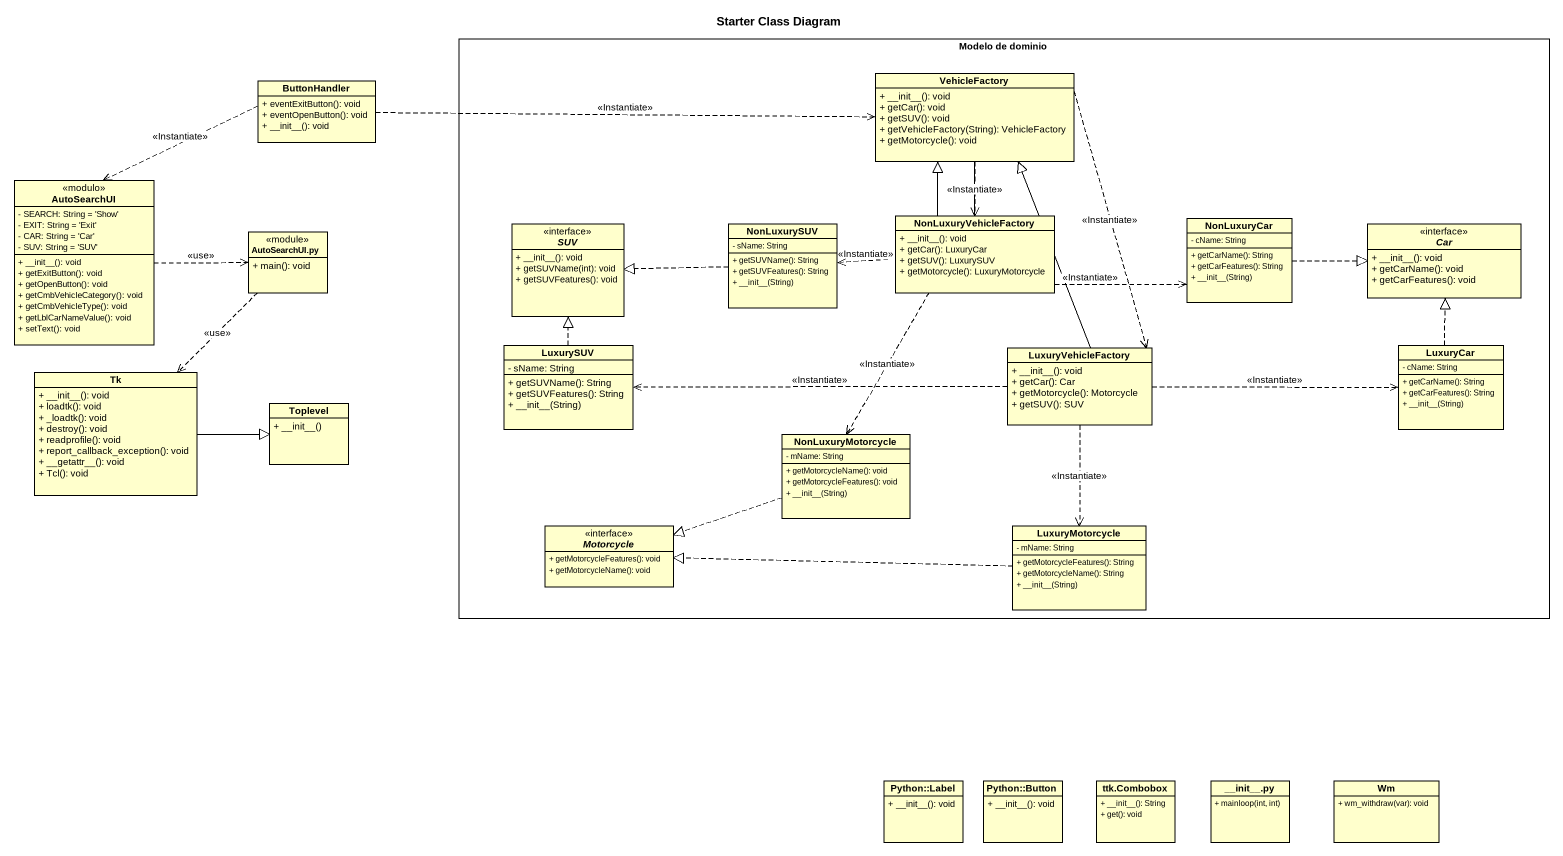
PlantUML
@startuml
title Starter Class Diagram
hide circle
hide empty members
skinparam classAttributeIconSize 0
rectangle "Modelo de dominio" as Modelo_de_dominio {
  class VehicleFactory {
    + ~__init~__(): void
    + getCar(): void
    + getSUV(): void
    + getVehicleFactory(String): VehicleFactory
    + getMotorcycle(): void
  }
  abstract class SUV <<interface>> {
    + ~__init~__(): void
    + getSUVName(int): void
    + getSUVFeatures(): void
  }
  class NonLuxurySUV {
    - sName: String
    + getSUVName(): String
    + getSUVFeatures(): String
    + ~__init~__(String)
  }
  class NonLuxuryVehicleFactory {
    + ~__init~__(): void
    + getCar(): LuxuryCar
    + getSUV(): LuxurySUV
    + getMotorcycle(): LuxuryMotorcycle
  }
  class NonLuxuryCar {
    - cName: String
    + getCarName(): String
    + getCarFeatures(): String
    + ~__init~__(String)
  }
  abstract class Car <<interface>> {
    + ~__init~__(): void
    + getCarName(): void
    + getCarFeatures(): void
  }
  class LuxurySUV {
    - sName: String
    + getSUVName(): String
    + getSUVFeatures(): String
    + ~__init~__(String)
  }
  class LuxuryVehicleFactory {
    + ~__init~__(): void
    + getCar(): Car
    + getMotorcycle(): Motorcycle
    + getSUV(): SUV
  }
  class LuxuryCar {
    - cName: String
    + getCarName(): String
    + getCarFeatures(): String
    + ~__init~__(String)
  }
  class NonLuxuryMotorcycle {
    - mName: String
    + getMotorcycleName(): void
    + getMotorcycleFeatures(): void
    + ~__init~__(String)
  }
  abstract class Motorcycle <<interface>> {
    + getMotorcycleFeatures(): void
    + getMotorcycleName(): void
  }
  class LuxuryMotorcycle {
    - mName: String
    + getMotorcycleFeatures(): String
    + getMotorcycleName(): String
    + ~__init~__(String)
  }
}
class ButtonHandler {
  + eventExitButton(): void
  + eventOpenButton(): void
  + ~__init~__(): void
}
class AutoSearchUI <<modulo>> {
  - SEARCH: String = 'Show'
  - EXIT: String = 'Exit'
  - CAR: String = 'Car'
  - SUV: String = 'SUV'
  + ~__init~__(): void
  + getExitButton(): void
  + getOpenButton(): void
  + getCmbVehicleCategory(): void
  + getCmbVehicleType(): void
  + getLblCarNameValue(): void
  + setText(): void
}
class "AutoSearchUI.py" as AutoSearchUI_py <<module>> {
  + main(): void
}
class Tk {
  + ~__init~__(): void
  + loadtk(): void
  + _loadtk(): void
  + destroy(): void
  + readprofile(): void
  + report_callback_exception(): void
  + ~__getattr~__(): void
  + Tcl(): void
}
class Toplevel {
  + ~__init~__()
}
class "Python::Label" as Python_Label {
  + ~__init~__(): void
}
class "Python::Button" as Python_Button {
  + ~__init~__(): void
}
class "ttk.Combobox" as ttk_Combobox {
  + ~__init~__(): String
  + get(): void
}
class "~__init~__.py" as init_py {
  + mainloop(int, int)
}
class Wm {
  + wm_withdraw(var): void
}
ButtonHandler .right.> VehicleFactory : <<Instantiate>>
ButtonHandler ..> AutoSearchUI : <<Instantiate>>
VehicleFactory ..> NonLuxuryVehicleFactory : <<Instantiate>>
VehicleFactory ..> LuxuryVehicleFactory : <<Instantiate>>
AutoSearchUI .right.> AutoSearchUI_py : <<use>>
AutoSearchUI_py ..> Tk : <<use>>
NonLuxurySUV .left.|> SUV
NonLuxuryVehicleFactory -up- VehicleFactory
NonLuxuryVehicleFactory -up-|> VehicleFactory
NonLuxuryVehicleFactory .left.> NonLuxurySUV : <<Instantiate>>
NonLuxuryVehicleFactory .right.> NonLuxuryCar : <<Instantiate>>
NonLuxuryVehicleFactory ..> NonLuxuryMotorcycle : <<Instantiate>>
NonLuxuryCar .right.|> Car
LuxurySUV .up.|> SUV
LuxuryVehicleFactory -up-|> VehicleFactory
LuxuryVehicleFactory .left.> LuxurySUV : <<Instantiate>>
LuxuryVehicleFactory .right.> LuxuryCar : <<Instantiate>>
LuxuryVehicleFactory ..> LuxuryMotorcycle : <<Instantiate>>
LuxuryCar .up.|> Car
Tk -right-|> Toplevel
NonLuxuryMotorcycle .left.|> Motorcycle
LuxuryMotorcycle .left.|> Motorcycle
@enduml
